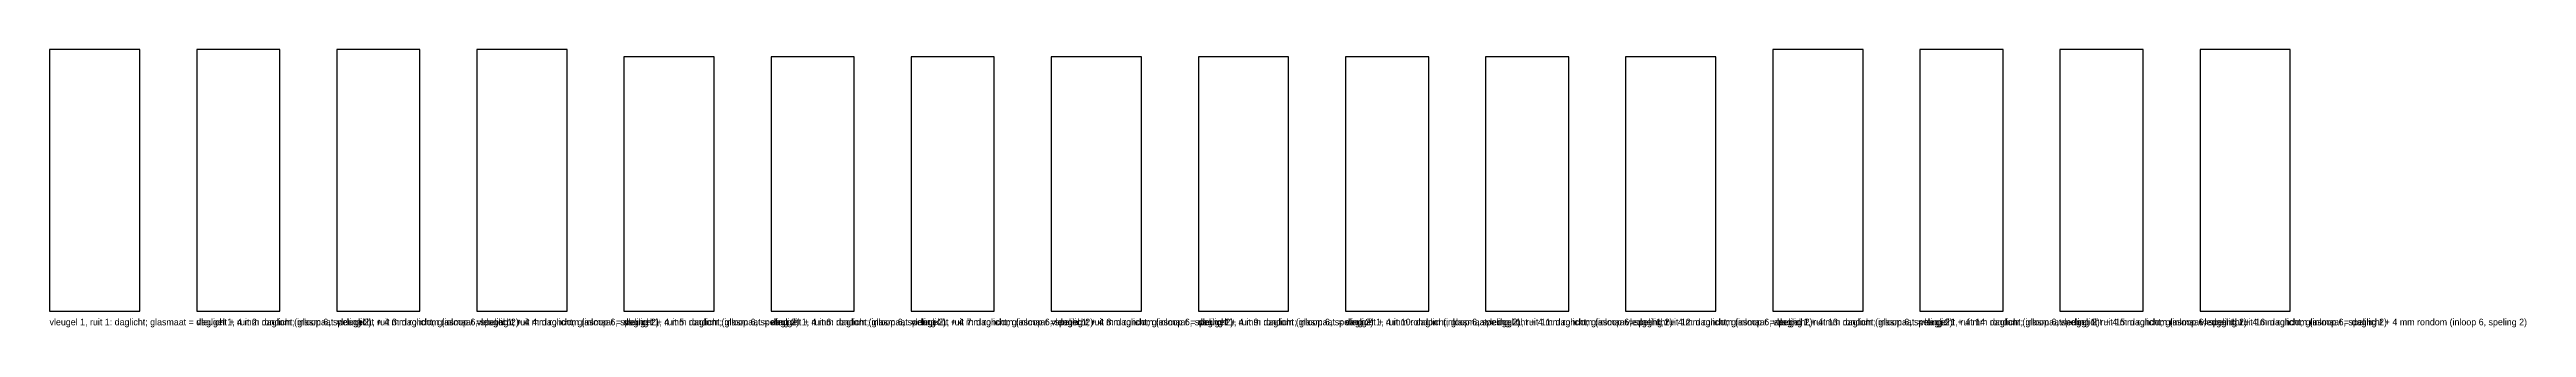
# Model space of a CAD drawing. Header units: millimetres. Extents: x 0 to 5226, y -34 to 550.
import ezdxf

# ---------------------------------------------------------------- set-up
doc = ezdxf.new("R2010")
doc.units = ezdxf.units.MM

msp = doc.modelspace()

# ---------------------------------------------------------------- linework, layer by layer
at = {"layer": 'DAGLICHT'}
for p, q in [((190.5, 550.25), (0, 550.25)), ((0, 550.25), (0, 0)), ((190.5, 0), (190.5, 550.25)), ((486, 550.25), (310.5, 550.25)), ((310.5, 550.25), (310.5, 0)), ((486, 0), (486, 550.25)), ((781.5, 550.25), (606, 550.25)), ((606, 550.25), (606, 0)), ((781.5, 0), (781.5, 550.25)), ((1092, 550.25), (901.5, 550.25)), ((901.5, 550.25), (901.5, 0)), ((1092, 0), (1092, 550.25)), ((1402.5, 535.25), (1212, 535.25)), ((1212, 535.25), (1212, 0)), ((1402.5, 0), (1402.5, 535.25)), ((1698, 535.25), (1522.5, 535.25)), ((1522.5, 535.25), (1522.5, 0)), ((1698, 0), (1698, 535.25)), ((1993.5, 535.25), (1818, 535.25)), ((1818, 535.25), (1818, 0)), ((1993.5, 0), (1993.5, 535.25)), ((2304, 535.25), (2113.5, 535.25)), ((2113.5, 535.25), (2113.5, 0)), ((2304, 0), (2304, 535.25)), ((2614.5, 535.25), (2424, 535.25)), ((2424, 535.25), (2424, 0)), ((2614.5, 0), (2614.5, 535.25)), ((2910, 535.25), (2734.5, 535.25)), ((2734.5, 535.25), (2734.5, 0)), ((2910, 0), (2910, 535.25)), ((3205.5, 535.25), (3030, 535.25)), ((3030, 535.25), (3030, 0)), ((3205.5, 0), (3205.5, 535.25)), ((3516, 535.25), (3325.5, 535.25)), ((3325.5, 535.25), (3325.5, 0)), ((3516, 0), (3516, 535.25)), ((3826.5, 550.25), (3636, 550.25)), ((3636, 550.25), (3636, 0)), ((3826.5, 0), (3826.5, 550.25)), ((4122, 550.25), (3946.5, 550.25)), ((3946.5, 550.25), (3946.5, 0)), ((4122, 0), (4122, 550.25)), ((4417.5, 550.25), (4242, 550.25)), ((4242, 550.25), (4242, 0)), ((4417.5, 0), (4417.5, 550.25)), ((4728, 550.25), (4537.5, 550.25)), ((4537.5, 550.25), (4537.5, 0)), ((4728, 0), (4728, 550.25)), ((0, 0), (190.5, 0)), ((310.5, 0), (486, 0)), ((606, 0), (781.5, 0)), ((901.5, 0), (1092, 0)), ((1212, 0), (1402.5, 0)), ((1522.5, 0), (1698, 0)), ((1818, 0), (1993.5, 0)), ((2113.5, 0), (2304, 0)), ((2424, 0), (2614.5, 0)), ((2734.5, 0), (2910, 0)), ((3030, 0), (3205.5, 0)), ((3325.5, 0), (3516, 0)), ((3636, 0), (3826.5, 0)), ((3946.5, 0), (4122, 0)), ((4242, 0), (4417.5, 0)), ((4537.5, 0), (4728, 0))]:
    msp.add_line(p, q, dxfattribs=at)

# ---------------------------------------------------------------- texts
at = {"layer": 'TEKST'}
for s, p in [('vleugel 1, ruit 1: daglicht; glasmaat = daglicht + 4 mm rondom (inloop 6, speling 2)', (0, -30)), ('vleugel 1, ruit 2: daglicht; glasmaat = daglicht + 4 mm rondom (inloop 6, speling 2)', (310.5, -30)), ('vleugel 1, ruit 3: daglicht; glasmaat = daglicht + 4 mm rondom (inloop 6, speling 2)', (606, -30)), ('vleugel 1, ruit 4: daglicht; glasmaat = daglicht + 4 mm rondom (inloop 6, speling 2)', (901.5, -30)), ('vleugel 1, ruit 5: daglicht; glasmaat = daglicht + 4 mm rondom (inloop 6, speling 2)', (1212, -30)), ('vleugel 1, ruit 6: daglicht; glasmaat = daglicht + 4 mm rondom (inloop 6, speling 2)', (1522.5, -30)), ('vleugel 1, ruit 7: daglicht; glasmaat = daglicht + 4 mm rondom (inloop 6, speling 2)', (1818, -30)), ('vleugel 1, ruit 8: daglicht; glasmaat = daglicht + 4 mm rondom (inloop 6, speling 2)', (2113.5, -30)), ('vleugel 1, ruit 9: daglicht; glasmaat = daglicht + 4 mm rondom (inloop 6, speling 2)', (2424, -30)), ('vleugel 1, ruit 10: daglicht; glasmaat = daglicht + 4 mm rondom (inloop 6, speling 2)', (2734.5, -30)), ('vleugel 1, ruit 11: daglicht; glasmaat = daglicht + 4 mm rondom (inloop 6, speling 2)', (3030, -30)), ('vleugel 1, ruit 12: daglicht; glasmaat = daglicht + 4 mm rondom (inloop 6, speling 2)', (3325.5, -30)), ('vleugel 1, ruit 13: daglicht; glasmaat = daglicht + 4 mm rondom (inloop 6, speling 2)', (3636, -30)), ('vleugel 1, ruit 14: daglicht; glasmaat = daglicht + 4 mm rondom (inloop 6, speling 2)', (3946.5, -30)), ('vleugel 1, ruit 15: daglicht; glasmaat = daglicht + 4 mm rondom (inloop 6, speling 2)', (4242, -30)), ('vleugel 1, ruit 16: daglicht; glasmaat = daglicht + 4 mm rondom (inloop 6, speling 2)', (4537.5, -30))]:
    msp.add_text(s, height=14, dxfattribs=at).set_placement(p)

doc.saveas('drawing.dxf')
